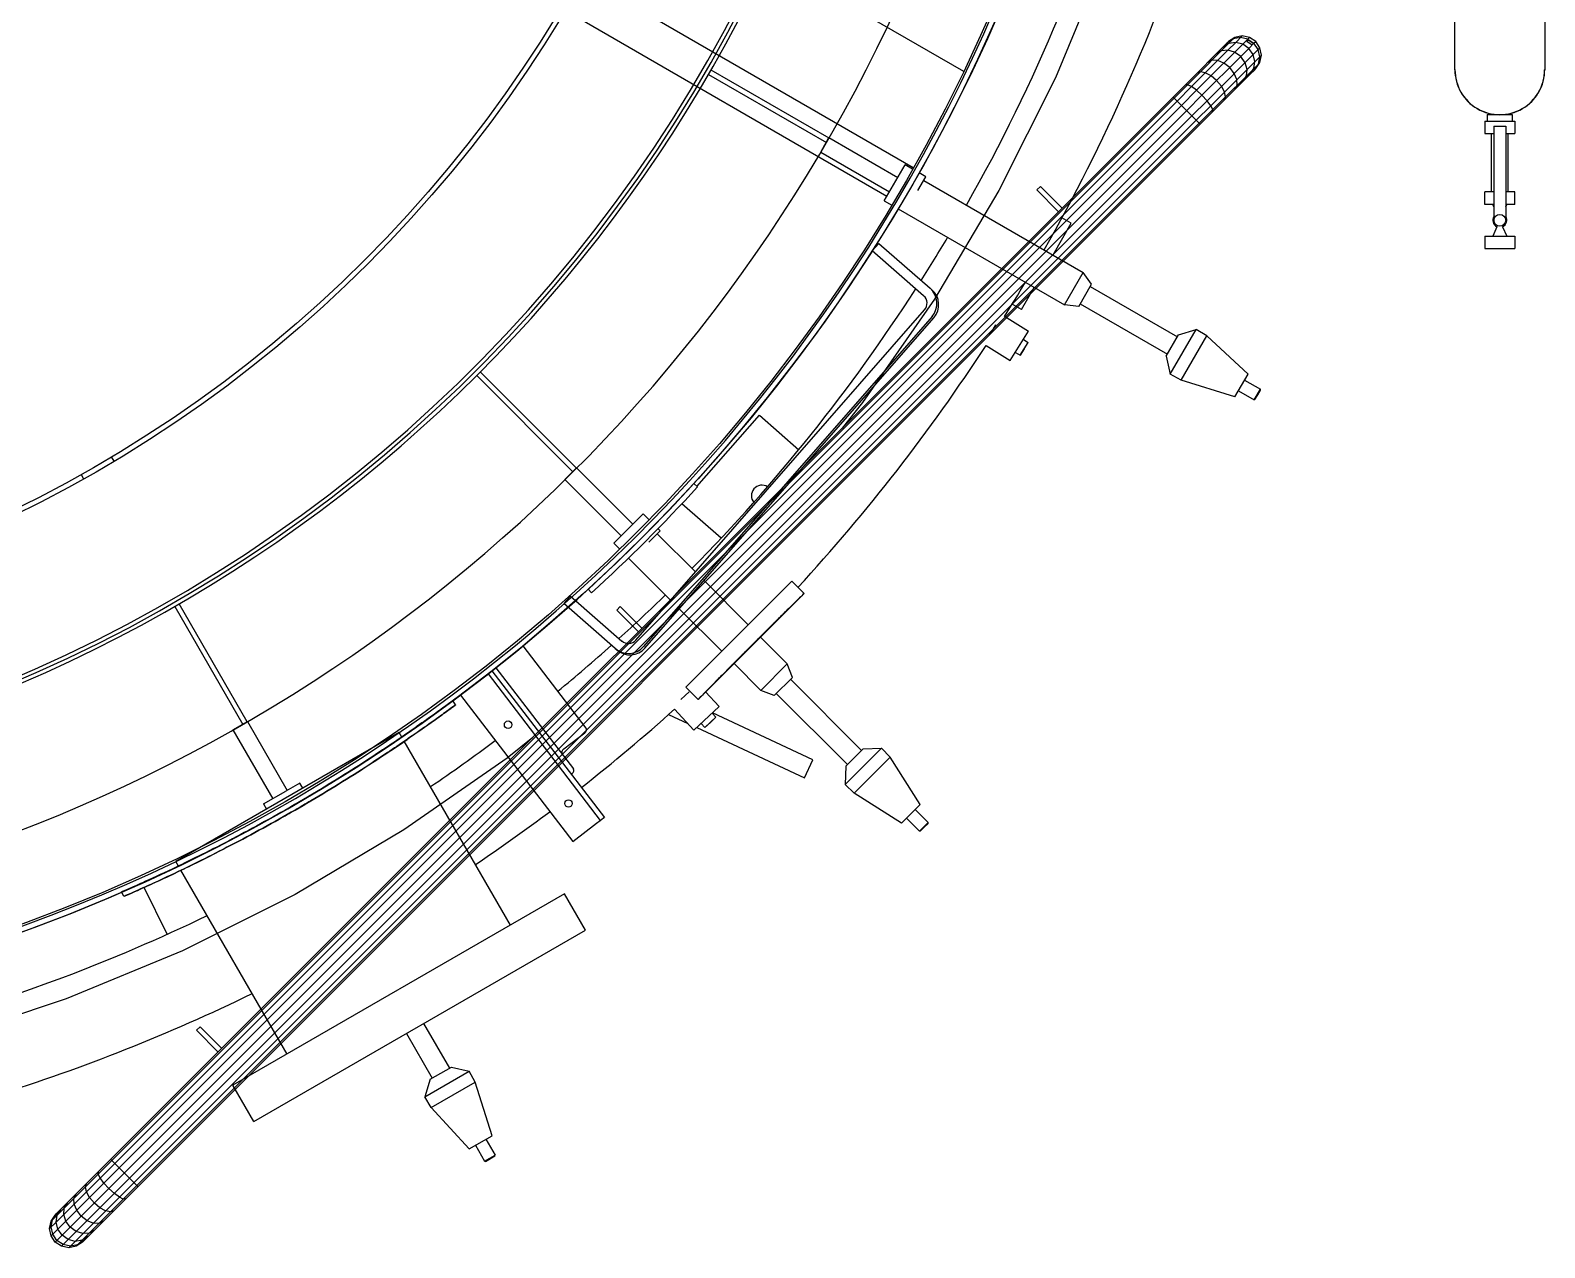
# Model space of a CAD drawing. Header units: metres. Extents: x 0 to 63075, y 0 to 44550.
# Drawn here: x 54203 to 54492.7, y 38655.1 to 38887.9 of the extents above; entities that cross this region are included whole.
import ezdxf

# ---------------------------------------------------------------- set-up
doc = ezdxf.new("R2010")
doc.units = ezdxf.units.M
doc.header["$LTSCALE"] = 75
for name, color, linetype in [('GSB', 7, 'Continuous'), ('ML6', 1, 'Continuous'), ('SL1', 8, 'Continuous')]:
    doc.layers.add(name, color=color, linetype=linetype)

# ---------------------------------------------------------------- blocks, each defined once
blk = doc.blocks.new('A$C6bae614f')
at = {"layer": 'SL1'}
for p, q in [((377040.1, 35257.8), (377040.1, 33729.7)), ((376925.8, 33729.7), (376925.8, 34502.2)), ((375878.9, 33970.8), (376299.7, 33727.8)), ((376478.2, 33867.9), (376416.7, 33719.5)), ((376235.7, 33604.9), (375816.4, 33847)), ((376202.2, 33568.5), (375792.3, 33805.2)), ((376582.5, 33710.7), (376635.7, 33763.9)), ((376585.2, 33710.8), (376643.4, 33769)), ((376596.7, 33703.6), (376664, 33771)), ((376637.7, 33763.3), (376630.4, 33758.7)), ((376643.4, 33769), (376635.7, 33763.9)), ((376635.7, 33763.9), (376637.4, 33765.7)), ((376636.6, 33754.7), (376646.5, 33764.6)), ((376645.4, 33771), (376637.4, 33765.7)), ((376646.5, 33764.6), (376637.7, 33763.3)), ((376643.4, 33769), (376645.4, 33771)), ((376652.6, 33770.7), (376643.4, 33769)), ((376654.7, 33772.8), (376645.4, 33771)), ((376646.5, 33764.6), (376654.7, 33772.8)), ((376655.4, 33762.4), (376646.5, 33764.6)), ((376661.9, 33768.8), (376652.6, 33770.7)), ((376664, 33771), (376654.7, 33772.8)), ((376660.7, 33765.8), (376662.8, 33767.9)), ((376667.5, 33761.2), (376660.7, 33765.8)), ((376661.9, 33768.8), (376669.7, 33763.5)), ((376662.8, 33767.9), (376669.6, 33763.4)), ((376669.7, 33763.5), (376663.2, 33757)), ((376671.9, 33765.7), (376664, 33771)), ((376669.7, 33763.5), (376671.9, 33765.7)), ((376675.1, 33755.6), (376669.7, 33763.5)), ((376677.2, 33757.7), (376671.9, 33765.7)), ((376590.2, 33708.3), (376636.6, 33754.7)), ((376603.5, 33697.3), (376652.8, 33746.5)), ((376677.2, 33757.7), (376609.9, 33690.4)), ((376614.6, 33683.9), (376677, 33746.3)), ((376628.5, 33754.1), (376622, 33750.2)), ((376636.6, 33754.7), (376628.5, 33754.1)), ((376645.1, 33752), (376636.6, 33754.7)), ((376652.8, 33746.5), (376645.1, 33752)), ((376652.8, 33746.5), (376663.2, 33757)), ((376658.3, 33738.8), (376652.8, 33746.5)), ((376663.2, 33757), (376655.4, 33762.4)), ((376668.6, 33749.2), (376663.2, 33757)), ((376670.9, 33740.2), (376668.6, 33749.2)), ((376677, 33746.3), (376675.1, 33755.6)), ((376675.3, 33737.1), (376677, 33746.3)), ((376677, 33746.3), (376679.1, 33748.4)), ((376679.1, 33748.4), (376677.2, 33757.7)), ((376677.2, 33739.1), (376679.1, 33748.4)), ((376128.4, 33642.7), (375978.1, 33729.4)), ((376601.6, 33727.2), (376597.4, 33725.6)), ((376607.7, 33725.9), (376601.6, 33727.2)), ((376615, 33721.9), (376607.7, 33725.9)), ((376616.2, 33741.8), (376610.8, 33739)), ((376623.5, 33741.6), (376616.2, 33741.8)), ((376617.1, 33679), (376675.3, 33737.1)), ((376631.4, 33738.3), (376623.5, 33741.6)), ((376638.8, 33732.5), (376631.4, 33738.3)), ((376644.6, 33725.1), (376638.8, 33732.5)), ((376647.9, 33717.2), (376644.6, 33725.1)), ((376661, 33730.3), (376658.3, 33738.8)), ((376660.4, 33722.2), (376661, 33730.3)), ((376664.9, 33724.2), (376669.6, 33731.4)), ((376664.9, 33724.2), (376670.2, 33729.4)), ((376669.6, 33731.4), (376670.9, 33740.2)), ((376670.2, 33729.4), (376675.3, 33737.1)), ((376670.2, 33729.4), (376671.9, 33731.2)), ((376671.9, 33731.2), (376677.2, 33739.1)), ((376675.3, 33737.1), (376677.2, 33739.1)), ((375974.9, 33723.9), (376125.2, 33637.2)), ((376416.7, 33719.5), (376344.8, 33575.9)), ((376582.5, 33710.7), (376566.7, 33695)), ((376585.2, 33710.8), (376568, 33693.6)), ((376590.2, 33708.3), (376571.8, 33689.9)), ((376585.2, 33710.8), (376582.5, 33710.7)), ((376590.2, 33708.3), (376585.2, 33710.8)), ((376596.7, 33703.6), (376590.2, 33708.3)), ((376622.1, 33715.9), (376615, 33721.9)), ((376617, 33676.2), (376664.9, 33724.2)), ((376628.2, 33708.7), (376622.1, 33715.9)), ((376632.1, 33701.5), (376628.2, 33708.7)), ((376645.3, 33704.5), (376648.1, 33710)), ((376648.1, 33710), (376647.9, 33717.2)), ((376656.5, 33715.7), (376660.4, 33722.2)), ((375144.3, 32272.7), (376566.7, 33695)), ((375144.9, 32270.6), (376568, 33693.6)), ((375153.5, 32271.7), (376571.8, 33689.9)), ((376568, 33693.6), (376566.7, 33695)), ((376571.8, 33689.9), (376568, 33693.6)), ((376596.2, 33665.5), (376571.8, 33689.9)), ((376596.7, 33703.6), (376577.4, 33684.3)), ((376603.5, 33697.3), (376584, 33677.7)), ((376609.9, 33690.4), (376590.6, 33671.1)), ((376603.5, 33697.3), (376596.7, 33703.6)), ((376609.9, 33690.4), (376603.5, 33697.3)), ((376614.6, 33683.9), (376609.9, 33690.4)), ((376631.9, 33691.1), (376633.5, 33695.3)), ((376633.5, 33695.3), (376632.1, 33701.5)), ((375139.4, 32246.5), (376577.4, 33684.3)), ((376584, 33677.7), (375142.6, 32236.4)), ((376590.6, 33671.1), (375159.1, 32239.7)), ((376614.6, 33683.9), (376596.2, 33665.5)), ((376617.1, 33679), (376599.9, 33661.8)), ((376601.2, 33660.4), (376617, 33676.2)), ((376617.1, 33679), (376614.6, 33683.9)), ((376617, 33676.2), (376617.1, 33679)), ((376967, 33672.6), (376998.8, 33672.6)), ((376967, 33672.6), (376967, 33664.5)), ((376998.8, 33672.6), (376998.8, 33664.5)), ((375161.9, 32231.3), (376596.2, 33665.5)), ((375176.8, 32238.7), (376599.9, 33661.8)), ((375178.8, 32238.2), (376601.2, 33660.4)), ((376599.9, 33661.8), (376596.2, 33665.5)), ((376601.2, 33660.4), (376599.9, 33661.8)), ((376963.9, 33664.5), (377002, 33664.5)), ((376963.9, 33664.5), (376963.9, 33648.7)), ((376963.9, 33648.7), (376975.4, 33648.7)), ((376972.2, 33574.1), (376972.3, 33648.7)), ((376975.4, 33658.1), (376990.4, 33658.1)), ((376975.4, 33658.1), (376975.4, 33538.1)), ((376990.4, 33658.1), (376990.4, 33538.1)), ((376990.4, 33648.7), (377002, 33648.7)), ((376993.6, 33574.1), (376993.6, 33648.7)), ((377002, 33664.5), (377002, 33648.7)), ((376117.7, 33624.9), (376128.3, 33643.3)), ((376128.3, 33643.3), (376216.1, 33592.6)), ((376117.7, 33624.9), (376205.5, 33574.2)), ((376198.8, 33562.8), (376225.4, 33608.7)), ((376234.8, 33603.3), (376225.4, 33608.7)), ((376241.6, 33575.9), (376251.8, 33593.4)), ((376251.8, 33593.4), (376243, 33598.5)), ((376249.1, 33588.9), (376452.3, 33471.6)), ((376344.8, 33575.9), (376262.9, 33437.7)), ((376397.7, 33581.2), (376393.2, 33576.7)), ((376393.2, 33576.7), (376420.8, 33549)), ((376425.3, 33553.5), (376397.7, 33581.2)), ((376975.4, 33574.1), (376963.9, 33574.1)), ((376963.9, 33558.2), (376963.9, 33574.1)), ((377002, 33574.1), (376990.4, 33574.1)), ((377002, 33558.2), (377002, 33574.1)), ((376198.8, 33562.8), (376208.2, 33557.4)), ((376216.4, 33552.6), (376428.4, 33430.2)), ((376975.4, 33558.2), (376963.9, 33558.2)), ((376975.4, 33555.1), (376974, 33558.2)), ((377002, 33558.2), (376990.4, 33558.2)), ((376990.4, 33555.1), (376991.8, 33558.2)), ((376413.7, 33493.9), (376436.9, 33534.2)), ((376436.9, 33534.2), (376425.1, 33541)), ((376963.9, 33517.9), (377002, 33517.9)), ((376963.9, 33517.9), (376963.9, 33502.1)), ((376979.3, 33529.8), (376974, 33517.9)), ((376986.5, 33529.8), (376991.8, 33517.9)), ((377002, 33517.9), (377002, 33502.1)), ((376183.5, 33499.1), (376191.9, 33508.6)), ((376248.9, 33441.9), (376183.5, 33499.1)), ((376191.9, 33508.6), (376257.3, 33451.4)), ((376963.9, 33502.1), (377002, 33502.1)), ((376428.4, 33430.2), (376452.3, 33471.6)), ((376446.6, 33428.4), (376462.9, 33456.7)), ((376462.9, 33456.7), (376452.3, 33471.6)), ((376262.9, 33437.7), (376171.2, 33305.8)), ((376257.3, 33451.4), (376259.4, 33449.6)), ((376373.4, 33424.2), (376389.8, 33452.5)), ((376461.1, 33453.6), (376572.1, 33389.5)), ((375882.2, 33003.3), (376250.1, 33424)), ((376373.4, 33424.2), (376361.6, 33431)), ((376446.6, 33428.4), (376428.4, 33430.2)), ((376448.4, 33431.6), (376559.4, 33367.5)), ((376259.7, 33415.6), (375891.8, 32995)), ((375893.9, 32993.1), (376261.8, 33413.7)), ((376337, 33399.1), (376332.8, 33392.5)), ((376340.5, 33404.9), (376337, 33399.1)), ((376352, 33415.7), (376382.6, 33396.6)), ((376359.3, 33359.3), (376382.6, 33396.6)), ((376563.1, 33342.1), (376595.9, 33398.9)), ((376573.5, 33392), (376595.9, 33398.9)), ((376609.5, 33390.7), (376595.9, 33398.9)), ((376328.4, 33378.6), (376359.3, 33359.3)), ((376371.7, 33366.1), (376382, 33382.5)), ((376376, 33386.2), (376382, 33382.5)), ((376376.9, 33374.3), (376382, 33382.5)), ((376558, 33365), (376573.5, 33392)), ((376577, 33334.5), (376609.5, 33390.7)), ((376662.2, 33342.2), (376609.5, 33390.7)), ((376365.8, 33369.8), (376371.7, 33366.1)), ((376376.9, 33374.3), (376371.7, 33366.1)), ((376558, 33365), (376563.1, 33342.1)), ((375679.5, 33340.3), (375802.1, 33217.6)), ((375806.6, 33222.1), (375684, 33344.8)), ((376577, 33334.5), (376563.1, 33342.1)), ((376645.4, 33313.1), (376662.2, 33342.2)), ((376645.4, 33313.1), (376577, 33334.5)), ((376649.9, 33321), (376670.1, 33309.2)), ((376657.7, 33334.3), (376677.9, 33322.8)), ((376670.1, 33309.2), (376677.9, 33322.8)), ((376674.5, 33315.7), (376678, 33321.7)), ((376678, 33321.7), (376677.9, 33322.8)), ((376171.2, 33305.8), (376145.1, 33273.3)), ((376671, 33309.6), (376670.1, 33309.2)), ((376671, 33309.6), (376674.5, 33315.7)), ((375960.1, 33199), (376039.7, 33289.7)), ((376039.7, 33289.7), (376089.8, 33245.8)), ((375217.6, 33231.2), (375214.4, 33236.7)), ((375175.5, 33214.2), (375178.6, 33208.7)), ((375791.8, 33207.7), (375806.8, 33222.7)), ((375791.8, 33207.7), (375863.4, 33136)), ((375806.8, 33222.7), (375878.4, 33151)), ((375956.2, 33202.8), (375960.7, 33198.4)), ((375940.8, 33176.9), (375940.9, 33177)), ((375990.8, 33133), (375940.8, 33176.9)), ((375870.9, 33143.5), (375877.2, 33149.8)), ((375891.5, 33164.1), (375877.2, 33149.8)), ((375899.2, 33156.4), (375891.5, 33164.1)), ((375906, 33149.7), (375906, 33149.7)), ((375854, 33126.6), (375870.9, 33143.5)), ((375854, 33126.6), (375861.7, 33119)), ((375898.8, 33128.2), (375913.1, 33142.6)), ((375909.4, 33138.8), (375958.1, 33090.1)), ((375913.1, 33142.6), (375910.4, 33145.3)), ((375872.8, 33107.8), (375926.6, 33054.1)), ((375945.9, 32943.4), (376080.8, 33078.3)), ((375969.1, 33079.1), (376025.3, 33022.9)), ((376080.8, 33078.3), (376096.5, 33062.6)), ((375387, 32899.1), (375300.3, 33049.3)), ((375790.6, 33049.8), (375798.9, 33059.3)), ((375856, 32992.6), (375790.6, 33049.8)), ((375798.9, 33059.3), (375864.3, 33002.1)), ((375825.8, 33063.5), (375821.4, 33068)), ((375961.6, 32927.7), (376096.5, 33062.6)), ((375294.8, 33046.1), (375381.5, 32895.9)), ((375862.4, 33045.9), (375857.9, 33041.4)), ((375857.9, 33041.4), (375885.5, 33013.8)), ((375890, 33018.3), (375862.4, 33045.9)), ((375937.6, 33043.1), (375991.6, 32989.1)), ((375819, 32891), (375738.5, 32995.9)), ((375858.1, 32990.7), (375856, 32992.6)), ((376041, 33007.2), (376075.2, 32972.9)), ((376007.3, 32973.4), (376041.5, 32939.2)), ((376041.5, 32939.2), (376075.2, 32972.9)), ((376081.7, 32955.8), (376075.2, 32972.9)), ((375699, 32963.9), (375658.7, 32933)), ((375694, 32960.1), (375837, 32773.6)), ((375698.9, 32964.1), (375842.1, 32777.5)), ((375703.9, 32968), (375802.8, 32839.1)), ((376058.6, 32932.8), (376081.7, 32955.8)), ((376079.1, 32953.3), (376169.7, 32862.7)), ((375950, 32937.4), (375945.1, 32932.8)), ((375961.6, 32927.7), (375945.9, 32943.4)), ((375971.1, 32937.2), (375988.5, 32918.6)), ((376058.6, 32932.8), (376041.5, 32939.2)), ((376061.1, 32935.3), (376151.7, 32844.7)), ((375652.4, 32920.7), (375649.2, 32926.2)), ((375658.7, 32933), (375801.8, 32746.6)), ((375931.5, 32915.2), (375956.3, 32888.6)), ((375945.1, 32932.8), (375939.4, 32927.5)), ((375956.3, 32888.6), (375988.5, 32918.6)), ((375368.9, 32889), (375387.3, 32899.6)), ((375387.3, 32899.6), (375438, 32811.9)), ((375924, 32908.5), (375948.4, 32897.1)), ((375965.4, 32897), (375970.1, 32891.9)), ((375970.1, 32891.9), (375984.3, 32905.1)), ((375977.2, 32898.5), (375970.1, 32891.9)), ((375977.2, 32898.5), (375984.3, 32905.1)), ((375979.5, 32910.2), (375984.3, 32905.1)), ((376107.9, 32850.8), (375979.8, 32910.5)), ((375580.8, 32885.7), (375296.2, 32721.4)), ((375368.9, 32889), (375419.6, 32801.2)), ((375584.2, 32879.8), (375580.8, 32885.7)), ((375750.9, 32879.1), (375718.4, 32853)), ((375790.6, 32864.8), (375817.2, 32885.2)), ((375959.8, 32891.8), (376097.2, 32827.7)), ((375722.5, 32640.3), (375587.3, 32874.4)), ((376148.8, 32819.2), (376195.2, 32865.6)), ((376160.7, 32853.7), (376171.7, 32864.7)), ((376171.7, 32864.7), (376195.2, 32865.6)), ((376206.1, 32854.2), (376195.2, 32865.6)), ((375718.4, 32853), (375586.5, 32761.4)), ((376097.2, 32827.7), (376107.9, 32850.8)), ((376149.7, 32842.7), (376148.8, 32819.2)), ((376149.7, 32842.7), (376160.7, 32853.7)), ((376160.2, 32808.3), (376206.1, 32854.2)), ((376244.5, 32793.7), (376206.1, 32854.2)), ((375454, 32821.1), (375436.5, 32811)), ((375457.8, 32814.7), (375454, 32821.1)), ((375800, 32832.4), (375801, 32833.2)), ((376160.2, 32808.3), (376148.8, 32819.2)), ((375408.1, 32794.6), (375436.5, 32811)), ((376220.7, 32769.9), (376160.2, 32808.3)), ((375408.1, 32794.6), (375411.8, 32788.1)), ((376220.7, 32769.9), (376244.5, 32793.7)), ((376238.1, 32787.3), (376254.7, 32770.8)), ((375586.5, 32761.4), (375448.3, 32679.4)), ((375801.8, 32746.6), (375832.3, 32770)), ((375832.3, 32770), (375837, 32773.6)), ((375837, 32773.6), (375841, 32776.7)), ((375841, 32776.7), (375842.1, 32777.5)), ((376227.2, 32776.3), (376243.6, 32759.8)), ((376243.6, 32759.8), (376254.7, 32770.8)), ((376244.6, 32759.9), (376243.6, 32759.8)), ((376244.6, 32759.9), (376249.6, 32764.8)), ((376249.6, 32764.8), (376254.5, 32769.8)), ((376254.5, 32769.8), (376254.7, 32770.8)), ((375299.6, 32715.5), (375296.2, 32721.4)), ((375437.9, 32476), (375302.7, 32710.1)), ((375285.3, 32628.6), (375255.9, 32688.3)), ((375255.9, 32688.3), (375255.9, 32688.3)), ((375230.1, 32676.9), (375226.9, 32682.4)), ((375448.3, 32679.4), (375304.7, 32607.5)), ((375791.3, 32680), (375369, 32436.2)), ((375818, 32633.8), (375791.3, 32680)), ((375395.7, 32390), (375818, 32633.8)), ((375304.7, 32607.5), (375156.3, 32546.1)), ((375156.3, 32546.1), (375003.9, 32495.4)), ((375327.1, 32510.7), (375322.6, 32506.2)), ((375354.7, 32483), (375327.1, 32510.7)), ((375611.9, 32514.8), (375644.7, 32457.9)), ((375322.6, 32506.2), (375350.2, 32478.5)), ((375589.9, 32502.1), (375622.7, 32445.2)), ((375613.3, 32421.4), (375670.1, 32454.2)), ((375620.2, 32443.8), (375647.2, 32459.4)), ((375647.2, 32459.4), (375670.1, 32454.2)), ((375677.7, 32440.3), (375670.1, 32454.2)), ((375395.7, 32390), (375369, 32436.2)), ((375620.2, 32443.8), (375613.3, 32421.4)), ((375621.5, 32407.8), (375677.7, 32440.3)), ((375699.1, 32371.9), (375677.7, 32440.3)), ((375621.5, 32407.8), (375613.3, 32421.4)), ((375670, 32355.1), (375621.5, 32407.8)), ((375670, 32355.1), (375699.1, 32371.9)), ((375677.8, 32359.7), (375689.4, 32339.4)), ((375691.2, 32367.4), (375703, 32347.3)), ((375214.6, 32340.3), (375213.3, 32341.6)), ((375218.3, 32336.5), (375214.6, 32340.3)), ((375237.1, 32317.7), (375218.3, 32336.5)), ((375689.4, 32339.4), (375703, 32347.3)), ((375690.5, 32339.3), (375689.4, 32339.4)), ((375690.5, 32339.3), (375702.5, 32346.3)), ((375702.5, 32346.3), (375703, 32347.3)), ((375197.4, 32323.1), (375197.5, 32325.9)), ((375199.9, 32318.1), (375197.4, 32323.1)), ((375204.6, 32311.7), (375199.9, 32318.1)), ((375246.5, 32308.4), (375237.1, 32317.7)), ((375166.4, 32292.1), (375169.2, 32297.5)), ((375181, 32306.7), (375182.6, 32310.9)), ((375182.4, 32300.6), (375181, 32306.7)), ((375186.3, 32293.4), (375182.4, 32300.6)), ((375211, 32304.8), (375204.6, 32311.7)), ((375217.9, 32298.5), (375211, 32304.8)), ((375224.3, 32293.7), (375217.9, 32298.5)), ((375247.8, 32307.1), (375246.5, 32308.4)), ((375144.9, 32270.6), (375149.6, 32277.9)), ((375153.5, 32271.7), (375154.1, 32279.8)), ((375154.1, 32279.8), (375158, 32286.3)), ((375166.6, 32284.9), (375166.4, 32292.1)), ((375169.9, 32276.9), (375166.6, 32284.9)), ((375192.4, 32286.2), (375186.3, 32293.4)), ((375199.5, 32280.1), (375192.4, 32286.2)), ((375206.8, 32276.2), (375199.5, 32280.1)), ((375229.3, 32291.2), (375224.3, 32293.7)), ((375232, 32291.4), (375229.3, 32291.2)), ((375135.4, 32253.6), (375137.3, 32263)), ((375143.6, 32261.8), (375135.4, 32253.6)), ((375137.3, 32263), (375142.6, 32270.9)), ((375139.2, 32264.9), (375137.3, 32263)), ((375137.5, 32255.7), (375139.2, 32264.9)), ((375139.2, 32264.9), (375144.3, 32272.7)), ((375139.2, 32264.9), (375144.9, 32270.6)), ((375144.3, 32272.7), (375142.6, 32270.9)), ((375143.6, 32261.8), (375153.5, 32271.7)), ((375143.6, 32261.8), (375144.9, 32270.6)), ((375145.9, 32252.9), (375143.6, 32261.8)), ((375156.2, 32263.2), (375153.5, 32271.7)), ((375161.8, 32255.6), (375156.2, 32263.2)), ((375175.7, 32269.5), (375169.9, 32276.9)), ((375183.1, 32263.7), (375175.7, 32269.5)), ((375191, 32260.5), (375183.1, 32263.7)), ((375198.3, 32260.2), (375191, 32260.5)), ((375203.7, 32263), (375198.3, 32260.2)), ((375212.9, 32274.9), (375206.8, 32276.2)), ((375217.1, 32276.4), (375212.9, 32274.9)), ((375137.3, 32244.3), (375135.4, 32253.6)), ((375139.4, 32246.5), (375137.3, 32244.3)), ((375142.6, 32236.4), (375137.3, 32244.3)), ((375139.4, 32246.5), (375137.5, 32255.7)), ((375144.8, 32238.6), (375139.4, 32246.5)), ((375151.3, 32245.1), (375145.9, 32252.9)), ((375159.1, 32239.7), (375151.3, 32245.1)), ((375159.1, 32239.7), (375152.7, 32233.3)), ((375168, 32237.4), (375159.1, 32239.7)), ((375169.4, 32250), (375161.8, 32255.6)), ((375177.9, 32247.3), (375169.4, 32250)), ((375184.1, 32243.4), (375176.8, 32238.7)), ((375186, 32248), (375177.9, 32247.3)), ((375192.5, 32251.8), (375186, 32248)), ((375150.5, 32231.1), (375142.6, 32236.4)), ((375152.7, 32233.3), (375144.8, 32238.6)), ((375152.7, 32233.3), (375150.5, 32231.1)), ((375159.8, 32229.2), (375150.5, 32231.1)), ((375161.9, 32231.3), (375152.7, 32233.3)), ((375161.9, 32231.3), (375159.8, 32229.2)), ((375169.2, 32231.1), (375159.8, 32229.2)), ((375171.1, 32233), (375161.9, 32231.3)), ((375176.8, 32238.7), (375168, 32237.4)), ((375177.1, 32236.4), (375169.2, 32231.1)), ((375171.1, 32233), (375169.2, 32231.1)), ((375171.1, 32233), (375176.8, 32238.7)), ((375178.8, 32238.2), (375171.1, 32233)), ((375177.1, 32236.4), (375178.8, 32238.2))]:
    blk.add_line(p, q, dxfattribs=at)
for centre, radius in [((374370.1, 34654.2), 2150), ((374370.1, 34654.2), 2140.5), ((374370.1, 34654.2), 1656.3), ((374370.1, 34654.2), 1650), ((376982.9, 33538.1), 7.5), ((375719.5, 32895.5), 4.76), ((375796.4, 32795.2), 4.76)]:
    blk.add_circle(centre, radius, dxfattribs=at)
for centre, radius, start, end in [((374370.1, 34654.2), 1855, 159.76, 358.2327), ((374370.1, 34654.2), 2150, 181.1828, 357.3322), ((374370.1, 34654.2), 1845.2, 270.072, 358.2233), ((374370.1, 34654.2), 1850, 270.0718, 358.2279), ((374370.1, 34654.2), 2143.5, 286.3021, 345.1114), ((374370.1, 34654.2), 2028.5, 287.2423, 342.472), ((374370.1, 34654.2), 2222.8, 330.4353, 344.2043), ((374370.1, 34654.2), 2337.1, 330.4139, 341.9195), ((376982.9, 33729.7), 57.2, 179.4622, 0.534), ((376982.9, 33729.7), 57.1, 179.9981, 359.9981), ((376982.9, 33538.1), 9, 146.4408, 246.202), ((376982.9, 33538.1), 9, 293.7943, 33.5554), ((374370.1, 34654.2), 2222.8, 327.5478, 329.2043), ((374370.1, 34654.2), 2337.1, 327.9982, 329.2431), ((374370.1, 34654.2), 2222.8, 315.4353, 327.2168), ((374370.1, 34654.2), 2337.1, 317.3367, 326.9195), ((374370.1, 34654.2), 2150, 312.4554, 317.5408), ((374370.1, 34654.2), 2156.3, 312.4629, 317.5334), ((376042.9, 33187.1), 13.5, 58.0817, 219.4146), ((374370.1, 34654.2), 2222.8, 312.1132, 314.2043), ((374370.1, 34654.2), 2222.8, 309.4626, 311.7835), ((374370.1, 34654.2), 2337.1, 308.1208, 311.9195), ((374370.1, 34654.2), 2222.8, 304.2375, 306.8434), ((374370.1, 34654.2), 2337.1, 304.0298, 306.8754), ((374483.5, 34393.5), 1865.7, 293.4823, 293.704), ((374484.5, 34391.5), 1869.7, 293.5014, 293.7212), ((374370.1, 34654.2), 2222.8, 285.4353, 295.7588), ((374370.1, 34654.2), 2337.1, 287.3367, 295.9664)]:
    blk.add_arc(centre, radius, start, end, dxfattribs=at)
for centre, major_axis, ratio, start_param, end_param in [((376240.5, 33432.3), (8.36, 9.56), 0.999901, 4.712389, 6.283185), ((376240.5, 33432.3), (16.7, 19.1), 0.999901, 4.712389, 6.283185), ((376242.7, 33430.5), (16.7, 19.1), 0.999901, 4.712389, 6.283185), ((375872.7, 33011.7), (-16.7, -19.1), 0.999901, 0, 1.570796), ((375874.8, 33009.8), (-16.7, -19.1), 0.999901, 0, 1.570796), ((375872.7, 33011.7), (-8.36, -9.56), 0.999901, 0, 1.570796), ((375815, 32888), (3.97, 3.04), 0.707107, 4.712389, 6.283185), ((375793.2, 32861.5), (-4.76, -3.65), 0.707107, 4.712389, 6.283185), ((375798.9, 32836), (3.97, 3.04), 0.707107, 4.712389, 6.283185)]:
    blk.add_ellipse(centre, major_axis=major_axis, ratio=ratio, start_param=start_param, end_param=end_param, dxfattribs=at)
blk.add_rational_spline([(376096.5, 33062.6), (376060.9, 33027.7), (376042.2, 33009.1), (376028.7, 32995.5), (376015.1, 32982), (375996.5, 32963.3), (375961.6, 32927.7)], [0.0216088236604, 0.0382600500875, 0.0549112765145, 0.0715625029415, 0.0549112765224, 0.0382600501033, 0.0216088236841], degree=3, knots=[0, 0, 0, 0, 0.5, 0.5, 0.5, 1, 1, 1, 1], dxfattribs=at)
for points, knots in [([(375649.3, 32926.2), (375649.5, 32926.4), (375644.3, 32922.5), (375634.2, 32915.1), (375629.1, 32911.5), (375622.8, 32906.9), (375615.5, 32901.7), (375608.1, 32896.5), (375599.8, 32890.6), (375590.9, 32884.5), (375577.5, 32875.2), (375561.3, 32864.3), (375543.4, 32852.6), (375531.4, 32844.8), (375518.6, 32836.6), (375505.4, 32828.4), (375492.2, 32820.2), (375478.6, 32812), (375465.1, 32804), (375458.4, 32800), (375451.6, 32796.1), (375445, 32792.2), (375418.4, 32776.8), (375389.8, 32761.2), (375363.2, 32747.3), (375349.8, 32740.4), (375336.9, 32733.9), (375325, 32727.9), (375313.1, 32722), (375302, 32716.7), (375292.2, 32712), (375277.5, 32705), (375264.1, 32698.9), (375253.6, 32694.2), (375246.5, 32691), (375240.8, 32688.4), (375236.5, 32686.5), (375232.2, 32684.6), (375229.3, 32683.4), (375227.9, 32682.8), (375227.3, 32682.5), (375226.9, 32682.4), (375226.9, 32682.4)], [735.419414, 735.419414, 735.419414, 735.419414, 827.362888, 827.362888, 827.362888, 873.327608, 873.327608, 873.327608, 919.292329, 919.292329, 919.292329, 988.23902, 988.23902, 988.23902, 1034.20348, 1034.20348, 1034.20348, 1080.167941, 1080.167941, 1080.167941, 1103.150172, 1103.150172, 1103.150172, 1195.079093, 1195.079093, 1195.079093, 1241.043554, 1241.043554, 1241.043554, 1287.008015, 1287.008015, 1287.008015, 1355.955095, 1355.955095, 1355.955095, 1401.919815, 1401.919815, 1401.919815, 1447.884535, 1447.884535, 1447.884535, 1470.866895, 1470.866895, 1470.866895, 1470.866895]), ([(375230.1, 32676.9), (375229.8, 32676.8), (375235.7, 32679.3), (375247.2, 32684.4), (375252.9, 32686.9), (375260, 32690.1), (375268.2, 32693.9), (375276.3, 32697.6), (375285.6, 32701.9), (375295.4, 32706.6), (375310.1, 32713.5), (375327.6, 32722.1), (375346.7, 32731.8), (375359.5, 32738.3), (375372.9, 32745.3), (375386.6, 32752.6), (375400.3, 32759.9), (375414.3, 32767.6), (375427.9, 32775.3), (375434.8, 32779.1), (375441.5, 32783), (375448.2, 32786.8), (375474.8, 32802.1), (375502.6, 32819.1), (375528, 32835.2), (375540.7, 32843.3), (375552.8, 32851.2), (375563.9, 32858.6), (375575, 32865.9), (375585.1, 32872.8), (375594, 32879), (375607.5, 32888.3), (375619.5, 32896.8), (375628.9, 32903.5), (375635.1, 32908), (375640.2, 32911.7), (375644, 32914.5), (375647.8, 32917.3), (375650.3, 32919.1), (375651.5, 32920), (375652.1, 32920.5), (375652.4, 32920.7), (375652.5, 32920.7)], [0, 0, 0, 0, 91.928939, 91.928939, 91.928939, 137.893408, 137.893408, 137.893408, 183.857877, 183.857877, 183.857877, 252.804197, 252.804197, 252.804197, 298.76841, 298.76841, 298.76841, 344.732623, 344.732623, 344.732623, 367.714729, 367.714729, 367.714729, 459.643155, 459.643155, 459.643155, 505.607368, 505.607368, 505.607368, 551.571581, 551.571581, 551.571581, 620.518285, 620.518285, 620.518285, 666.482754, 666.482754, 666.482754, 712.447224, 712.447224, 712.447224, 735.415426, 735.415426, 735.415426, 735.415426]), ([(375652.5, 32920.7), (375652.7, 32920.9), (375647.5, 32917), (375637.4, 32909.7), (375632.3, 32906), (375626, 32901.4), (375618.6, 32896.2), (375611.3, 32891), (375603, 32885.1), (375594, 32879), (375580.7, 32869.8), (375564.5, 32858.8), (375546.5, 32847.1), (375534.5, 32839.3), (375521.8, 32831.2), (375508.6, 32823), (375495.4, 32814.8), (375481.8, 32806.5), (375468.3, 32798.6), (375461.5, 32794.6), (375454.8, 32790.6), (375448.2, 32786.8), (375421.6, 32771.4), (375393, 32755.8), (375366.3, 32741.9), (375353, 32734.9), (375340.1, 32728.4), (375328.2, 32722.5), (375316.2, 32716.6), (375305.2, 32711.2), (375295.4, 32706.6), (375280.6, 32699.6), (375267.3, 32693.4), (375256.7, 32688.7), (375249.7, 32685.5), (375243.9, 32682.9), (375239.6, 32681.1), (375235.3, 32679.2), (375232.5, 32677.9), (375231.1, 32677.3), (375230.4, 32677), (375230.1, 32676.9), (375230.1, 32676.9)], [-735.443491, -735.443491, -735.443491, -735.443491, -643.50052, -643.50052, -643.50052, -597.53605, -597.53605, -597.53605, -551.571581, -551.571581, -551.571581, -482.625262, -482.625262, -482.625262, -436.661049, -436.661049, -436.661049, -390.696836, -390.696836, -390.696836, -367.714729, -367.714729, -367.714729, -275.786303, -275.786303, -275.786303, -229.82209, -229.82209, -229.82209, -183.857877, -183.857877, -183.857877, -114.911173, -114.911173, -114.911173, -68.946704, -68.946704, -68.946704, -22.982235, -22.982235, -22.982235, 0, 0, 0, 0]), ([(375643.3, 32921.8), (375641, 32920.1), (375637.9, 32917.8), (375634.2, 32915.1), (375629.1, 32911.5), (375622.8, 32906.9), (375615.5, 32901.7), (375608.1, 32896.5), (375599.8, 32890.6), (375590.9, 32884.5), (375588.7, 32883), (375586.5, 32881.4), (375584.2, 32879.8)], [-677.162558, -677.162558, -677.162558, -677.162558, -643.504007, -643.504007, -643.504007, -597.539287, -597.539287, -597.539287, -551.574567, -551.574567, -551.574567, -540.419476, -540.419476, -540.419476, -540.419476]), ([(375587.3, 32874.4), (375589.6, 32876), (375591.9, 32877.5), (375594, 32879), (375607.5, 32888.3), (375619.5, 32896.8), (375628.9, 32903.5), (375635.1, 32908), (375640.2, 32911.7), (375644, 32914.5), (375644.9, 32915.1), (375645.7, 32915.7), (375646.4, 32916.3)], [-930.42001, -930.42001, -930.42001, -930.42001, -919.287336, -919.287336, -919.287336, -850.340632, -850.340632, -850.340632, -804.376163, -804.376163, -804.376163, -793.878333, -793.878333, -793.878333, -793.878333]), ([(375646.4, 32916.3), (375644.1, 32914.6), (375641.1, 32912.3), (375637.4, 32909.7), (375632.3, 32906), (375626, 32901.4), (375618.6, 32896.2), (375611.3, 32891), (375603, 32885.1), (375594, 32879), (375591.9, 32877.5), (375589.6, 32876), (375587.3, 32874.4)], [793.888942, 793.888942, 793.888942, 793.888942, 827.358397, 827.358397, 827.358397, 873.322867, 873.322867, 873.322867, 919.287336, 919.287336, 919.287336, 930.442324, 930.442324, 930.442324, 930.442324]), ([(375643.3, 32921.8), (375645.7, 32923.6), (375647.4, 32924.8), (375648.3, 32925.5), (375648.8, 32925.9), (375649.1, 32926.1), (375649.2, 32926.2)], [677.173259, 677.173259, 677.173259, 677.173259, 712.451088, 712.451088, 712.451088, 731.310631, 731.310631, 731.310631, 731.310631]), ([(375233.5, 32685.2), (375236.2, 32686.4), (375239.7, 32688), (375244, 32689.9), (375249.7, 32692.4), (375256.8, 32695.6), (375265, 32699.3), (375273.2, 32703.1), (375282.4, 32707.4), (375292.2, 32712), (375294.6, 32713.2), (375297, 32714.3), (375299.6, 32715.5)], [57.533242, 57.533242, 57.533242, 57.533242, 91.92944, 91.92944, 91.92944, 137.894161, 137.894161, 137.894161, 183.858881, 183.858881, 183.858881, 195.013972, 195.013972, 195.013972, 195.013972])]:
    blk.add_open_spline(points, degree=3, knots=knots, dxfattribs=at)
for points in [[(375649.3, 32926.2), (375649.3, 32926.2), (375649.3, 32926.2), (375649.3, 32926.2)], [(375230.1, 32676.9), (375229.9, 32676.8), (375232.1, 32677.8), (375236.6, 32679.7)]]:
    blk.add_open_spline(points, degree=3, dxfattribs=at)
blk = doc.blocks.new('zw$15D4')
at = {"layer": 'ML6', "xscale": 0.2502808837766805, "yscale": 0.2502808837766805, "zscale": 0.2502808837766805}
blk.add_blockref('A$C6bae614f', (-85544.74, -3177.34), dxfattribs=at)

msp = doc.modelspace()

# ---------------------------------------------------------------- block references
at = {"layer": 'GSB', "xscale": 0.6000000000000068, "yscale": 0.6000000000000068, "zscale": 0.6000000000000068}
msp.add_blockref('zw$15D4', (49200, 35721.63), dxfattribs=at)

doc.saveas('drawing.dxf')
